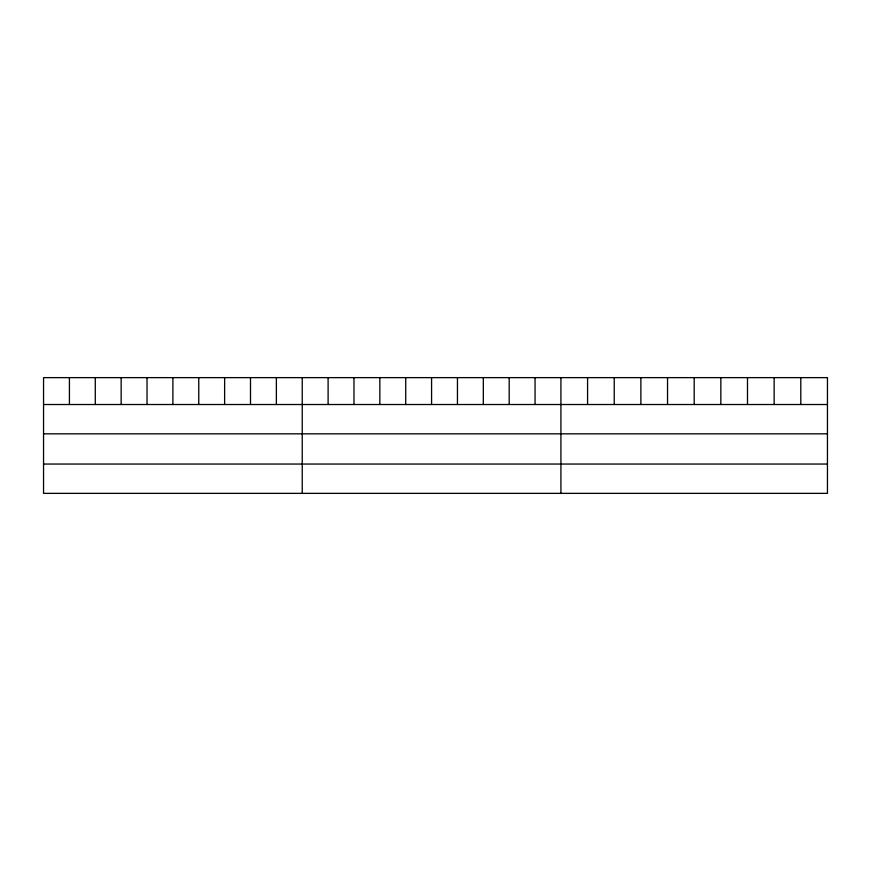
<?xml version="1.0" encoding="UTF-8"?>
<svg xmlns="http://www.w3.org/2000/svg" width="871" height="871" viewBox="0 0 871 871"><rect width="100%" height="100%" fill="white"/><g stroke="black" fill="none" stroke-linecap="round" stroke-linejoin="round"><path stroke-width="1.31" d="M43.55 404.514L827.45 404.514M43.55 433.834L827.45 433.834M43.55 464.047L827.45 464.047M800.797 377.633L800.797 404.514M774.145 377.633L774.145 404.514M747.492 377.633L747.492 404.514M720.84 377.633L720.84 404.514M694.187 377.633L694.187 404.514M667.534 377.633L667.534 404.514M640.882 377.633L640.882 404.514M614.229 377.633L614.229 404.514M587.577 377.633L587.577 404.514M560.924 377.633L560.924 493.367M535.055 377.633L535.055 404.514M509.187 377.633L509.187 404.514M483.318 377.633L483.318 404.514M457.449 377.633L457.449 404.514M431.581 377.633L431.581 404.514M405.712 377.633L405.712 404.514M379.843 377.633L379.843 404.514M353.974 377.633L353.974 404.514M328.106 377.633L328.106 404.514M302.237 377.633L302.237 493.367M276.368 377.633L276.368 404.514M250.5 377.633L250.5 404.514M224.631 377.633L224.631 404.514M198.762 377.633L198.762 404.514M172.894 377.633L172.894 404.514M147.025 377.633L147.025 404.514M121.156 377.633L121.156 404.514M95.287 377.633L95.287 404.514M69.419 377.633L69.419 404.514M827.45 377.633L43.55 377.633L43.55 493.367L827.45 493.367L827.45 377.633"/></g></svg>
